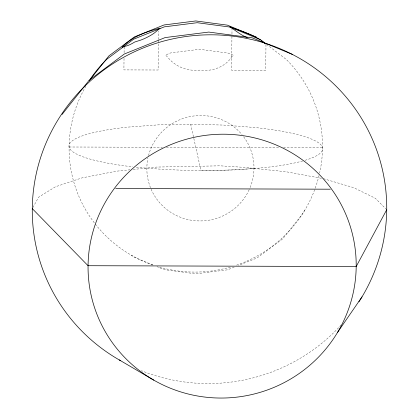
<?xml version="1.0" encoding="UTF-8"?>
<svg xmlns="http://www.w3.org/2000/svg" width="419" height="419" viewBox="0 0 419 419"><rect width="100%" height="100%" fill="white"/><g stroke="black" fill="none" stroke-linecap="round" stroke-linejoin="round"><path stroke-width="0.31" stroke-dasharray="2.1 1.57" d="M124.029 58.403L123.904 69.9L158.11 70.01L158.434 40.193M124.092 52.658L124.155 46.907M158.44 39.543L158.534 31.116M231.937 36.395L231.566 70.24L265.698 70.345L265.981 44.576M231.964 33.787L232.021 28.581M32.918 207.489L38.6 197.213L55.491 186.754L81.925 177.907L116.273 171.209L129.937 169.8M304.859 210.076L302.476 213.947L282.752 238.83L257.193 257.889L238.437 265.442M234.2 267.149L227.543 269.826L195.82 273.832L164.185 269.632L156.989 266.662M133.19 169.465L156.413 167.076L220.106 165.824L243.978 167.349L286.009 171.738L321.473 178.305M254.364 168.433L233.582 169.973L200.958 170.659L190.655 124.192L158.036 124.878L127.989 127.098A126.826 23.165 0.6 0 0 132.771 166.83M69.088 146.996L162.446 147.289M166.369 147.299L279.515 147.65M283.438 147.666L322.515 147.787M190.655 124.192L223.631 125.082L254.705 127.496A126.826 23.165 0.6 0 1 305.001 160.32M323.374 178.662L353.772 187.686L375.324 198.266L385.805 208.819M152.788 264.928L134.798 257.507L131.267 255.176M266.5 44.32L286.36 59.503A126.826 124.579 -12.5 0 1 319.597 173.099M319.006 175.645A126.826 124.579 -12.5 0 1 235.368 265.546M230.398 267.081A126.826 124.579 -12.5 0 1 157.979 266.673M153.05 265.08A126.826 124.579 -12.5 0 1 86.078 85.827M243.649 136.777A53.611 52.663 -12.5 0 1 249.436 189.131M249.174 189.713A53.611 52.663 -12.5 0 1 183.857 218.472A53.611 52.663 -12.5 0 1 147.933 158.073M148.504 155.627A53.611 52.663 -12.5 0 1 188.974 116.822A53.611 52.663 -12.5 0 1 242.088 134.787M302.759 160.964A126.826 23.165 0.6 0 1 263.614 167.684C221.483 171.643 179.007 171.34 136.898 167.286A126.826 23.165 0.6 0 1 135.515 167.139M341.124 324.971A177.373 174.231 -12.5 0 1 141.439 370.695M232.042 56.486C225.501 66.851 212.244 71.801 200.256 70.104L200.209 70.093C190.865 71.151 181.155 68.868 173.696 63.018C170.381 60.86 168.333 57.544 165.437 55.03L170.69 52.92L199.444 49.29L228.119 53.098L233.42 55.282L232.042 56.486"/><path stroke-width="0.63" d="M386.716 209.736L356.192 266.547A134.185 131.812 -12.5 0 1 153.846 380.164L119.247 359.921M337.51 332.45L362.021 296.851M62.059 114.45L89.189 80.223L124.343 54.004L165.133 37.579L208.767 32.069L252.285 37.851L292.708 54.528M89.127 80.836L108.851 55.952L134.41 36.893L164.059 24.957L195.783 20.95L227.417 25.15L256.805 37.275M115.675 188.529L330.261 189.199M124.16 46.268L124.579 46.341A18.609 5.51 -38.1 0 0 134.635 42.057L141.041 39.999A22.39 6.95 -22.5 0 0 154.496 32.902L160.079 28.136C146.598 31.655 132.671 36.401 122.678 46.666A15.435 0.644 -36.9 0 0 124.16 46.268M247.283 37.553C240.721 35.238 235.614 30.414 229.89 26.842C240.113 30.807 251.149 33.897 260.372 39.884M261.414 40.669L264.557 43.026M265.986 43.932L260.335 39.611L229.911 27.057L197.16 22.705L164.316 26.853L133.619 39.213L107.159 58.948A126.826 124.579 -12.5 0 0 90.541 78.751M32.284 208.631L88.058 265.709L356.192 266.547A134.185 131.812 -12.5 0 0 156.334 151.673A134.185 131.812 -12.5 0 0 153.846 380.164M120.363 360.56A177.373 174.231 -12.5 0 1 57.534 120.593A177.373 174.231 -12.5 0 1 302.717 60.184A177.373 174.231 -12.5 0 1 358.968 301.769"/></g></svg>
